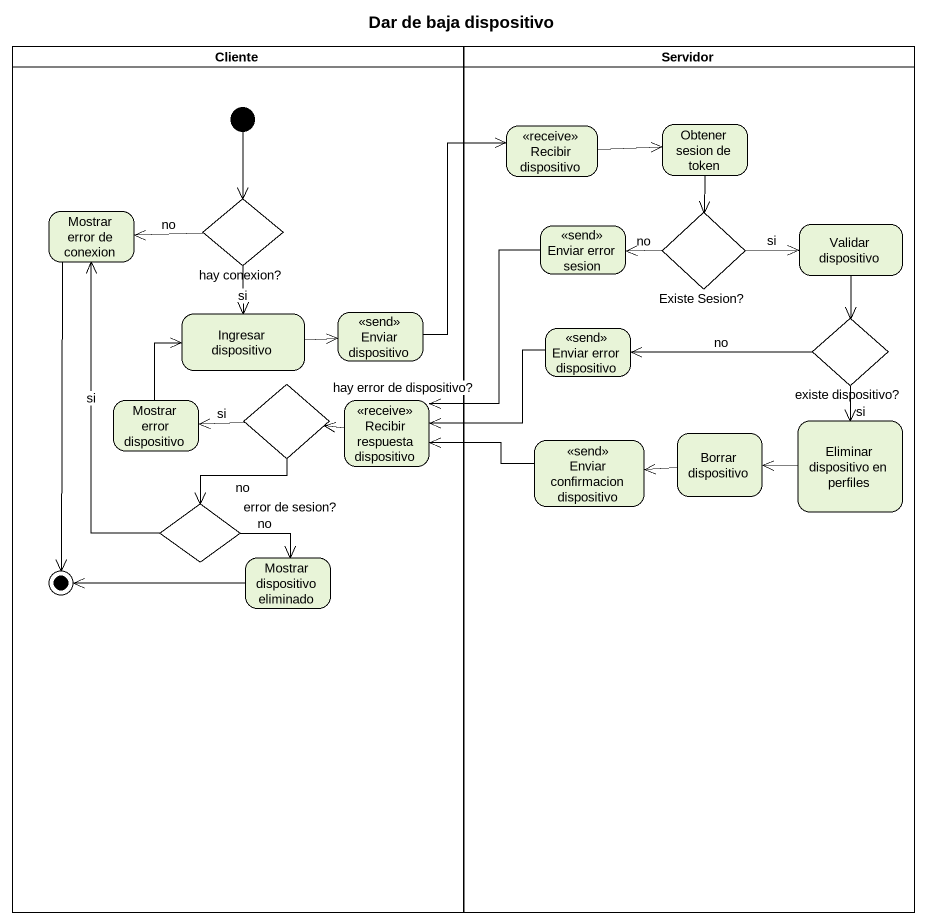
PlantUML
@startuml
title Dar de baja dispositivo
hide empty description
state Cliente <<partition>> {
  state "Mostrar error de conexion" as Mostrar_error_de_conexion
  state "hay conexion?" as hay_conexion <<choice>>
  state "Ingresar dispositivo" as Ingresar_dispositivo
  state "Enviar dispositivo" as Enviar_dispositivo <<send>>
  state "hay error de dispositivo?" as hay_error_de_dispositivo <<choice>>
  state "Mostrar error dispositivo" as Mostrar_error_dispositivo
  state "Recibir respuesta dispositivo" as Recibir_respuesta <<receive>>
  state "error de sesion?" as error_de_sesion <<choice>>
  state "Mostrar dispositivo eliminado" as Mostrar_dispositivo
  [*] --> hay_conexion
  Mostrar_error_de_conexion --> [*]
  Mostrar_dispositivo -left-> [*]
}
state Servidor <<partition>> {
  state "Recibir dispositivo" as Recibir_dispositivo <<receive>>
  state "Obtener sesion de token" as Obtener_sesion_de_token
  state "Existe Sesion?" as Existe_Sesion <<choice>>
  state "Validar dispositivo" as Validar_dispositivo
  state "Enviar error sesion" as Enviar_error_sesion <<send>>
  state "Enviar error dispositivo" as Enviar_error_dispositivo <<send>>
  state "existe dispositivo?" as existe_dispositivo <<choice>>
  state "Enviar confirmacion dispositivo" as Enviar_confirmacion <<send>>
  state "Borrar dispositivo" as Borrar_dispositivo
  state "Eliminar dispositivo en perfiles" as Eliminar_dispositivo_en
}
Recibir_dispositivo -right-> Obtener_sesion_de_token
Obtener_sesion_de_token --> Existe_Sesion
hay_conexion -left-> Mostrar_error_de_conexion : no
hay_conexion --> Ingresar_dispositivo : si
Existe_Sesion -right-> Validar_dispositivo : si
Existe_Sesion -left-> Enviar_error_sesion : no
Validar_dispositivo --> existe_dispositivo
Enviar_error_sesion --> Recibir_respuesta
Ingresar_dispositivo -right-> Enviar_dispositivo
Enviar_dispositivo -up-> Recibir_dispositivo
Enviar_error_dispositivo -left-> Recibir_respuesta
existe_dispositivo -left-> Enviar_error_dispositivo : no
existe_dispositivo --> Eliminar_dispositivo_en : si
hay_error_de_dispositivo -left-> Mostrar_error_dispositivo : si
hay_error_de_dispositivo --> error_de_sesion : no
Mostrar_error_dispositivo -up-> Ingresar_dispositivo
Recibir_respuesta -left-> hay_error_de_dispositivo
Enviar_confirmacion -left-> Recibir_respuesta
Borrar_dispositivo -left-> Enviar_confirmacion
Eliminar_dispositivo_en -left-> Borrar_dispositivo
error_de_sesion -up-> Mostrar_error_de_conexion : si
error_de_sesion -right-> Mostrar_dispositivo : no
@enduml
